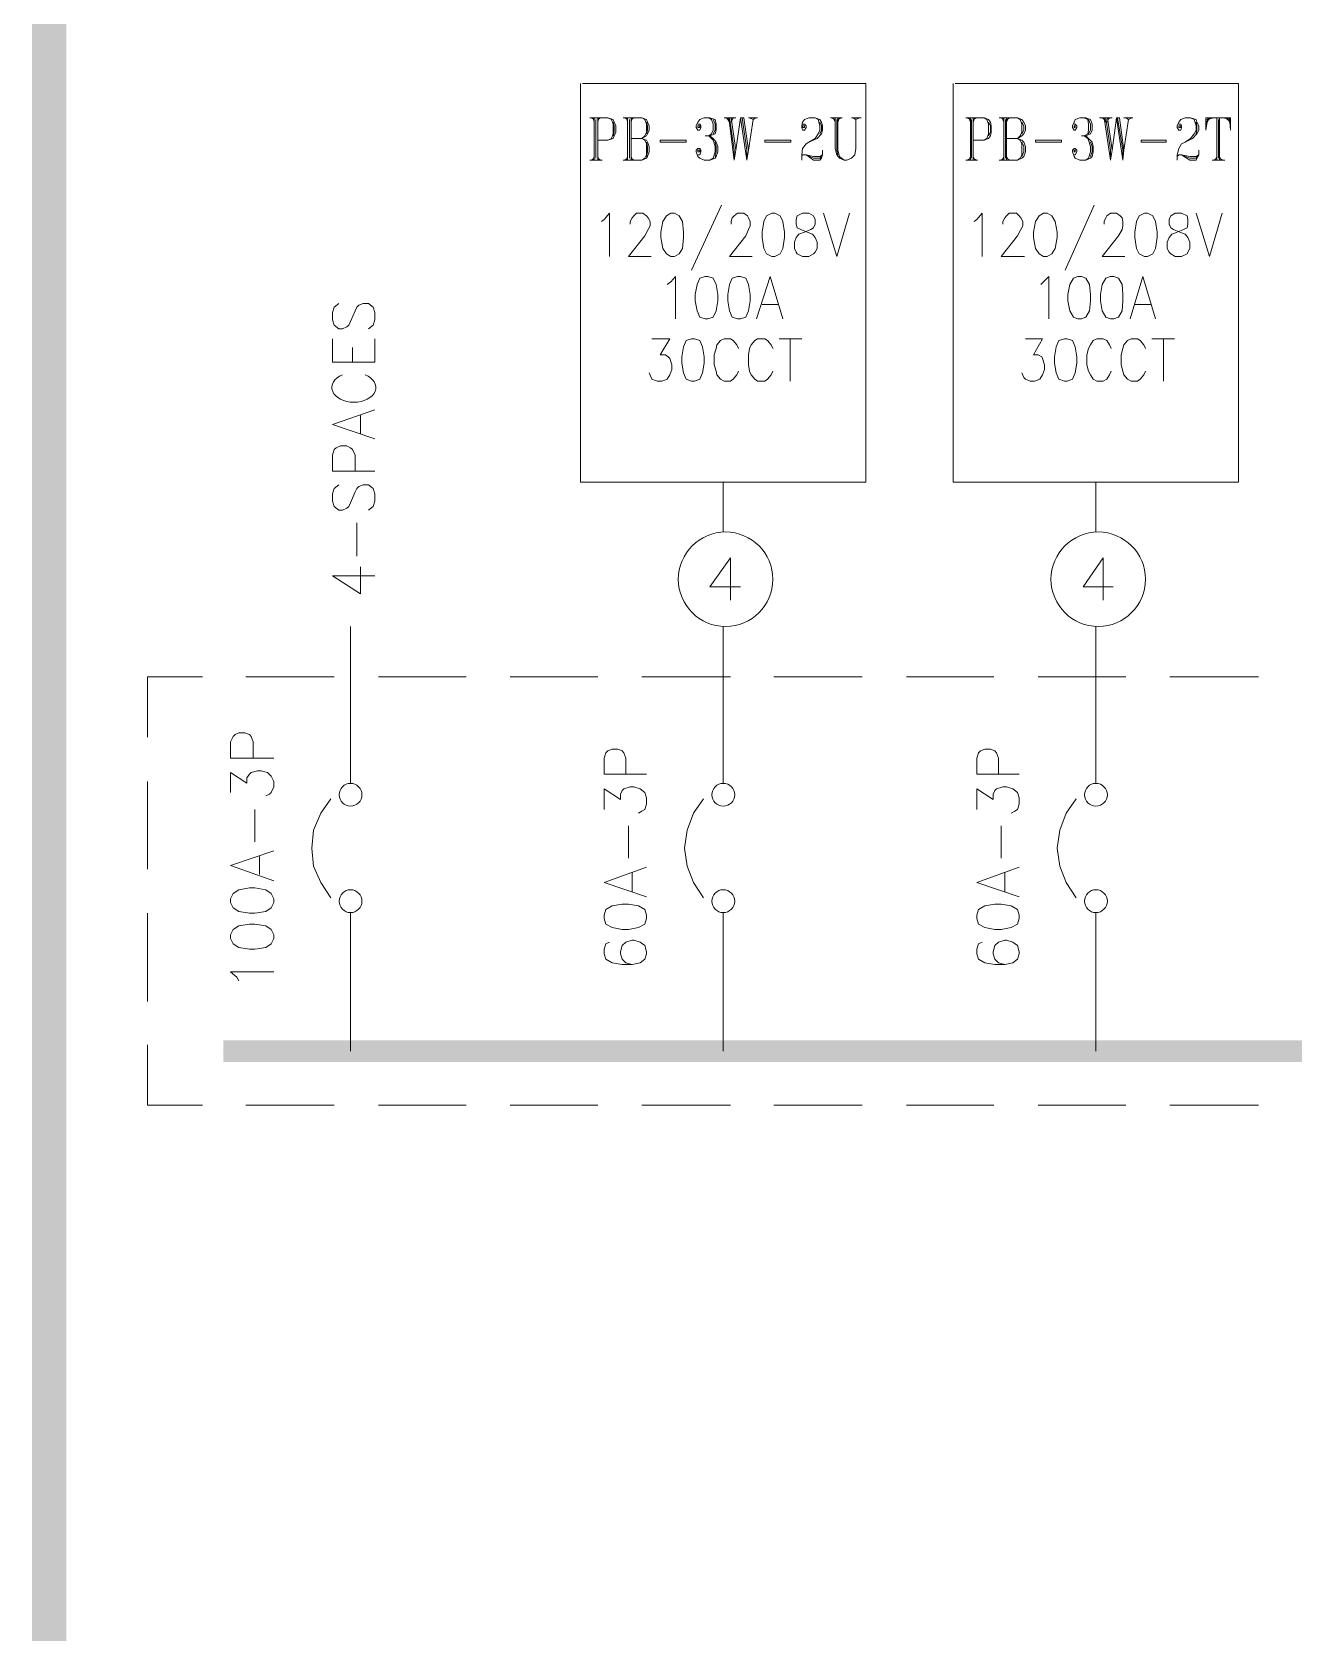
# Model space of a CAD drawing. Header units: inches. Extents: x 0.9 to 46, y 0.8 to 32.4.
# Drawn here: x 1.538 to 3.869, y 17.005 to 19.963 of the extents above; entities that cross this region are included whole.
import ezdxf

# ---------------------------------------------------------------- set-up
doc = ezdxf.new("R2010")
doc.units = ezdxf.units.IN
doc.header["$MEASUREMENT"] = 0
doc.layers.add('PDF_Geometry', color=7, linetype='Continuous')
doc.layers.add('PDF_Solid Fills', color=7, linetype='Continuous')

msp = doc.modelspace()

# ---------------------------------------------------------------- linework, layer by layer
at = {"layer": 'PDF_Geometry', "lineweight": 9}
for points in [[(2.5516, 19.868), (2.5516, 19.1313), (3.0783, 19.1313), (3.0783, 19.868), (2.555, 19.868)], [(3.2399, 19.868), (3.2399, 19.1313), (3.7666, 19.1313), (3.7666, 19.868), (3.2433, 19.868)], [(2.5683, 19.8046), (2.6016, 19.8046), (2.6116, 19.8013), (2.6133, 19.7963), (2.6166, 19.7896), (2.6166, 19.778), (2.6133, 19.7713), (2.6116, 19.7663), (2.6016, 19.763), (2.5833, 19.763)], [(2.5716, 19.8046), (2.5766, 19.8013)], [(2.575, 19.8046), (2.5766, 19.7963)], [(2.5766, 19.8046), (2.5766, 19.7263)], [(2.5799, 19.8013), (2.5799, 19.7296)], [(2.5833, 19.8046), (2.5833, 19.7263)], [(2.585, 19.8046), (2.5833, 19.7963)], [(2.5883, 19.8046), (2.5833, 19.8013)], [(2.6016, 19.8046), (2.6083, 19.8013), (2.6116, 19.793), (2.6116, 19.7746), (2.6083, 19.7663), (2.6016, 19.763)], [(2.6116, 19.7963), (2.6133, 19.7896), (2.6133, 19.778), (2.6116, 19.7713)], [(2.63, 19.8046), (2.6649, 19.8046), (2.6733, 19.8013), (2.675, 19.7963), (2.6783, 19.7896), (2.6783, 19.7813), (2.675, 19.7746), (2.6733, 19.7713), (2.6649, 19.7663), (2.6733, 19.763), (2.675, 19.7596), (2.6783, 19.7513), (2.6783, 19.7413), (2.675, 19.733), (2.6733, 19.7296), (2.6649, 19.7263), (2.63, 19.7263)], [(2.6333, 19.8046), (2.6383, 19.8013)], [(2.6366, 19.8046), (2.6383, 19.7963)], [(2.6383, 19.8046), (2.6383, 19.7263)], [(2.6416, 19.8013), (2.6416, 19.7296)], [(2.645, 19.8046), (2.645, 19.7263)], [(2.6649, 19.8046), (2.67, 19.8013), (2.6733, 19.793), (2.6733, 19.778), (2.67, 19.7713), (2.6649, 19.7663), (2.645, 19.7663)], [(2.6466, 19.8046), (2.645, 19.7963)], [(2.65, 19.8046), (2.645, 19.8013)], [(2.6733, 19.7963), (2.675, 19.7896), (2.675, 19.7813), (2.6733, 19.7746)], [(2.7683, 19.793), (2.7716, 19.793), (2.7733, 19.7896), (2.7733, 19.7863), (2.7716, 19.7813), (2.7683, 19.7813), (2.765, 19.7863), (2.765, 19.7896), (2.7683, 19.7963), (2.7716, 19.8013), (2.7799, 19.8046), (2.79, 19.8046), (2.7999, 19.8013), (2.8016, 19.793), (2.8016, 19.7813), (2.7999, 19.7746), (2.79, 19.7713)], [(2.7883, 19.8046), (2.7933, 19.8013), (2.7966, 19.793), (2.7966, 19.7813), (2.7933, 19.7746), (2.7883, 19.7713), (2.7933, 19.7663), (2.7966, 19.763), (2.7999, 19.7513), (2.7999, 19.7413), (2.7966, 19.7296), (2.79, 19.7263)], [(2.7966, 19.8013), (2.7999, 19.793), (2.7999, 19.7813), (2.7966, 19.7746)], [(2.8166, 19.8046), (2.8383, 19.8046)], [(2.8183, 19.8046), (2.8266, 19.8013)], [(2.8216, 19.8046), (2.8266, 19.7963)], [(2.825, 19.8046), (2.8349, 19.7263), (2.8349, 19.7446), (2.8266, 19.8046)], [(2.8299, 19.8046), (2.8383, 19.7446), (2.8466, 19.8046), (2.8583, 19.7263), (2.8583, 19.7446), (2.85, 19.8046)], [(2.8333, 19.8046), (2.8299, 19.7963)], [(2.8349, 19.8046), (2.8299, 19.8013)], [(2.8466, 19.8046), (2.8533, 19.8046), (2.8616, 19.7446), (2.87, 19.8013)], [(2.8616, 19.8046), (2.8783, 19.8046)], [(2.8633, 19.8046), (2.87, 19.8013), (2.875, 19.8046)], [(2.9616, 19.793), (2.9649, 19.793), (2.9683, 19.7896), (2.9683, 19.7863), (2.9649, 19.7813), (2.9616, 19.7813), (2.96, 19.7863), (2.96, 19.7896), (2.9616, 19.7963), (2.9649, 19.8013), (2.9733, 19.8046), (2.985, 19.8046), (2.9933, 19.8013), (2.9966, 19.7963), (2.9983, 19.7896), (2.9983, 19.7813), (2.9966, 19.7746), (2.9883, 19.7663), (2.9733, 19.7596), (2.9683, 19.7563), (2.9616, 19.748), (2.96, 19.7363), (2.96, 19.7263)], [(2.985, 19.8046), (2.99, 19.8013), (2.9933, 19.7896), (2.9933, 19.7813), (2.99, 19.7746), (2.985, 19.7663), (2.9733, 19.7596)], [(2.9933, 19.7963), (2.9966, 19.7896), (2.9966, 19.7813), (2.9933, 19.7746)], [(3.0133, 19.8046), (3.0349, 19.8046)], [(3.015, 19.8046), (3.0216, 19.8013)], [(3.0183, 19.8046), (3.0216, 19.7963)], [(3.0216, 19.8046), (3.0216, 19.748), (3.0249, 19.7363), (3.0299, 19.7296), (3.0383, 19.7263), (3.0433, 19.7263), (3.0516, 19.7296), (3.0583, 19.7363), (3.0599, 19.748), (3.0599, 19.8013)], [(3.0249, 19.8013), (3.0249, 19.7446), (3.0266, 19.7363)], [(3.0266, 19.8046), (3.0266, 19.7446), (3.0299, 19.733), (3.0333, 19.7296), (3.0383, 19.7263)], [(3.0299, 19.8046), (3.0266, 19.7963)], [(3.0333, 19.8046), (3.0266, 19.8013)], [(3.0516, 19.8046), (3.07, 19.8046)], [(3.0549, 19.8046), (3.0599, 19.8013), (3.0666, 19.8046)], [(3.2633, 19.8046), (3.2966, 19.8046), (3.305, 19.8013), (3.3083, 19.7963), (3.3099, 19.7896), (3.3099, 19.778), (3.3083, 19.7713), (3.305, 19.7663), (3.2966, 19.763), (3.2766, 19.763)], [(3.2649, 19.8046), (3.2716, 19.8013)], [(3.2683, 19.8046), (3.2716, 19.7963)], [(3.2716, 19.8046), (3.2716, 19.7263)], [(3.2733, 19.8013), (3.2733, 19.7296)], [(3.2766, 19.8046), (3.2766, 19.7263)], [(3.2799, 19.8046), (3.2766, 19.7963)], [(3.2833, 19.8046), (3.2766, 19.8013)], [(3.2966, 19.8046), (3.3016, 19.8013), (3.305, 19.793), (3.305, 19.7746), (3.3016, 19.7663), (3.2966, 19.763)], [(3.305, 19.7963), (3.3083, 19.7896), (3.3083, 19.778), (3.305, 19.7713)], [(3.3249, 19.8046), (3.3583, 19.8046), (3.3666, 19.8013), (3.3699, 19.7963), (3.3733, 19.7896), (3.3733, 19.7813), (3.3699, 19.7746), (3.3666, 19.7713), (3.3583, 19.7663), (3.3666, 19.763), (3.3699, 19.7596), (3.3733, 19.7513), (3.3733, 19.7413), (3.3699, 19.733), (3.3666, 19.7296), (3.3583, 19.7263), (3.3249, 19.7263)], [(3.3283, 19.8046), (3.3333, 19.8013)], [(3.3299, 19.8046), (3.3333, 19.7963)], [(3.3333, 19.8046), (3.3333, 19.7263)], [(3.3366, 19.8013), (3.3366, 19.7296)], [(3.3383, 19.8046), (3.3383, 19.7263)], [(3.3583, 19.8046), (3.3633, 19.8013), (3.3666, 19.793), (3.3666, 19.778), (3.3633, 19.7713), (3.3583, 19.7663), (3.3383, 19.7663)], [(3.3416, 19.8046), (3.3383, 19.7963)], [(3.3449, 19.8046), (3.3383, 19.8013)], [(3.3666, 19.7963), (3.3699, 19.7896), (3.3699, 19.7813), (3.3666, 19.7746)], [(3.4633, 19.793), (3.4649, 19.793), (3.4683, 19.7896), (3.4683, 19.7863), (3.4649, 19.7813), (3.4633, 19.7813), (3.46, 19.7863), (3.46, 19.7896), (3.4633, 19.7963), (3.4649, 19.8013), (3.4733, 19.8046), (3.4849, 19.8046), (3.4933, 19.8013), (3.4966, 19.793), (3.4966, 19.7813), (3.4933, 19.7746), (3.4849, 19.7713)], [(3.4816, 19.8046), (3.4883, 19.8013), (3.4899, 19.793), (3.4899, 19.7813), (3.4883, 19.7746), (3.4816, 19.7713), (3.4883, 19.7663), (3.4899, 19.763), (3.4933, 19.7513), (3.4933, 19.7413), (3.4899, 19.7296), (3.4849, 19.7263)], [(3.4899, 19.8013), (3.4933, 19.793), (3.4933, 19.7813), (3.4899, 19.7746)], [(3.5099, 19.8046), (3.5333, 19.8046)], [(3.5133, 19.8046), (3.5216, 19.8013)], [(3.5166, 19.8046), (3.5216, 19.7963)], [(3.5183, 19.8046), (3.53, 19.7263), (3.53, 19.7446), (3.5216, 19.8046)], [(3.5249, 19.8046), (3.5333, 19.7446), (3.5416, 19.8046), (3.5533, 19.7263), (3.5533, 19.7446), (3.5433, 19.8046)], [(3.5266, 19.8046), (3.5249, 19.7963)], [(3.53, 19.8046), (3.5249, 19.8013)], [(3.5416, 19.8046), (3.5466, 19.8046), (3.5549, 19.7446), (3.5633, 19.8013)], [(3.5549, 19.8046), (3.5716, 19.8046)], [(3.5583, 19.8046), (3.5633, 19.8013), (3.5699, 19.8046)], [(3.6566, 19.793), (3.6599, 19.793), (3.6616, 19.7896), (3.6616, 19.7863), (3.6599, 19.7813), (3.6566, 19.7813), (3.6533, 19.7863), (3.6533, 19.7896), (3.6566, 19.7963), (3.6599, 19.8013), (3.6683, 19.8046), (3.6783, 19.8046), (3.6883, 19.8013), (3.6899, 19.7963), (3.6933, 19.7896), (3.6933, 19.7813), (3.6899, 19.7746), (3.6816, 19.7663), (3.6683, 19.7596), (3.6616, 19.7563), (3.6566, 19.748), (3.6533, 19.7363), (3.6533, 19.7263)], [(3.6783, 19.8046), (3.6849, 19.8013), (3.6883, 19.7896), (3.6883, 19.7813), (3.6849, 19.7746), (3.6783, 19.7663), (3.6683, 19.7596)], [(3.6883, 19.7963), (3.6899, 19.7896), (3.6899, 19.7813), (3.6883, 19.7746)], [(3.7499, 19.8046), (3.7516, 19.7813), (3.7516, 19.8046), (3.7066, 19.8046), (3.7066, 19.7813), (3.7099, 19.8046)], [(3.7132, 19.8046), (3.7066, 19.793)], [(3.7149, 19.8046), (3.7066, 19.7963)], [(3.7216, 19.8046), (3.7066, 19.8013)], [(3.7266, 19.8046), (3.7266, 19.7263)], [(3.7299, 19.8013), (3.7299, 19.7296)], [(3.7316, 19.8046), (3.7316, 19.7263)], [(3.7383, 19.8046), (3.7516, 19.8013)], [(3.7433, 19.8046), (3.7516, 19.7963)], [(3.7466, 19.8046), (3.7516, 19.793)], [(2.6649, 19.7663), (2.67, 19.763), (2.6733, 19.7563), (2.6733, 19.7363), (2.67, 19.7296), (2.6649, 19.7263)], [(2.7816, 19.7713), (2.79, 19.7713), (2.7966, 19.7663), (2.8016, 19.7596), (2.8049, 19.7513), (2.8049, 19.7413), (2.8016, 19.733), (2.7999, 19.7296), (2.79, 19.7263), (2.7799, 19.7263), (2.7716, 19.7296), (2.7683, 19.733), (2.765, 19.7413), (2.765, 19.7446), (2.7683, 19.748), (2.7716, 19.748), (2.7733, 19.7446), (2.7733, 19.7413), (2.7716, 19.7363), (2.7683, 19.7363)], [(3.3583, 19.7663), (3.3633, 19.763), (3.3666, 19.7563), (3.3666, 19.7363), (3.3633, 19.7296), (3.3583, 19.7263)], [(3.4766, 19.7713), (3.4849, 19.7713), (3.4899, 19.7663), (3.4966, 19.7596), (3.4983, 19.7513), (3.4983, 19.7413), (3.4966, 19.733), (3.4933, 19.7296), (3.4849, 19.7263), (3.4733, 19.7263), (3.4649, 19.7296), (3.4633, 19.733), (3.46, 19.7413), (3.46, 19.7446), (3.4633, 19.748), (3.4649, 19.748), (3.4683, 19.7446), (3.4683, 19.7413), (3.4649, 19.7363), (3.4633, 19.7363)], [(2.5766, 19.733), (2.575, 19.7263)], [(2.5833, 19.733), (2.585, 19.7263)], [(2.6383, 19.733), (2.6366, 19.7263)], [(2.645, 19.733), (2.6466, 19.7263)], [(2.6733, 19.7596), (2.675, 19.7513), (2.675, 19.7413), (2.6733, 19.733)], [(2.7999, 19.7596), (2.8016, 19.7513), (2.8016, 19.7413), (2.7999, 19.733)], [(2.8383, 19.7446), (2.8349, 19.7263)], [(2.8616, 19.7446), (2.8583, 19.7263)], [(2.96, 19.733), (2.9616, 19.7363), (2.9683, 19.7363), (2.9816, 19.733), (2.9933, 19.733), (2.9983, 19.7363)], [(2.9983, 19.7446), (2.9983, 19.7363), (2.9966, 19.7296), (2.9933, 19.7263), (2.9816, 19.7263), (2.9683, 19.7363), (2.9816, 19.7296), (2.9933, 19.7296), (2.9966, 19.733)], [(3.2716, 19.733), (3.2683, 19.7263)], [(3.2766, 19.733), (3.2799, 19.7263)], [(3.3333, 19.733), (3.3299, 19.7263)], [(3.3383, 19.733), (3.3416, 19.7263)], [(3.3666, 19.7596), (3.3699, 19.7513), (3.3699, 19.7413), (3.3666, 19.733)], [(3.4933, 19.7596), (3.4966, 19.7513), (3.4966, 19.7413), (3.4933, 19.733)], [(3.5333, 19.7446), (3.53, 19.7263)], [(3.5549, 19.7446), (3.5533, 19.7263)], [(3.6533, 19.733), (3.6566, 19.7363), (3.6616, 19.7363), (3.6766, 19.733), (3.6883, 19.733), (3.6933, 19.7363)], [(3.6933, 19.7446), (3.6933, 19.7363), (3.6899, 19.7296), (3.6883, 19.7263), (3.6766, 19.7263), (3.6616, 19.7363), (3.6766, 19.7296), (3.6883, 19.7296), (3.6899, 19.733)], [(3.7266, 19.733), (3.7233, 19.7263)], [(3.7316, 19.733), (3.7349, 19.7263)], [(2.5683, 19.7263), (2.5916, 19.7263)], [(2.5766, 19.7296), (2.5716, 19.7263)], [(2.5833, 19.7296), (2.5883, 19.7263)], [(2.6383, 19.7296), (2.6333, 19.7263)], [(2.645, 19.7296), (2.65, 19.7263)], [(3.2633, 19.7263), (3.2849, 19.7263)], [(3.2716, 19.7296), (3.2649, 19.7263)], [(3.2766, 19.7296), (3.2833, 19.7263)], [(3.3333, 19.7296), (3.3283, 19.7263)], [(3.3383, 19.7296), (3.3449, 19.7263)], [(3.7183, 19.7263), (3.7416, 19.7263)], [(3.7266, 19.7296), (3.7216, 19.7263)], [(3.7316, 19.7296), (3.7383, 19.7263)], [(2.59, 19.613), (2.595, 19.6163), (2.605, 19.628), (2.605, 19.548)], [(2.6433, 19.608), (2.6433, 19.613), (2.6466, 19.6196), (2.65, 19.623), (2.655, 19.628), (2.6666, 19.628), (2.6733, 19.623), (2.6766, 19.6196), (2.68, 19.613), (2.68, 19.6047), (2.6766, 19.598), (2.67, 19.5863), (2.6399, 19.548), (2.6816, 19.548)], [(2.8116, 19.643), (2.7566, 19.523)], [(2.8299, 19.608), (2.8299, 19.613), (2.8316, 19.6196), (2.8349, 19.623), (2.8416, 19.628), (2.8533, 19.628), (2.8599, 19.623), (2.8616, 19.6196), (2.8649, 19.613), (2.8649, 19.6047), (2.8616, 19.598), (2.8566, 19.5863), (2.8266, 19.548), (2.8683, 19.548)], [(2.9999, 19.628), (3.0249, 19.548), (3.0483, 19.628)], [(3.2783, 19.613), (3.2833, 19.6163), (3.2933, 19.628), (3.2933, 19.548)], [(3.3316, 19.608), (3.3316, 19.613), (3.3349, 19.6196), (3.3383, 19.623), (3.3433, 19.628), (3.3566, 19.628), (3.3616, 19.623), (3.3649, 19.6196), (3.3683, 19.613), (3.3683, 19.6047), (3.3649, 19.598), (3.3583, 19.5863), (3.3283, 19.548), (3.3716, 19.548)], [(3.4999, 19.643), (3.4466, 19.523)], [(3.5183, 19.608), (3.5183, 19.613), (3.5216, 19.6196), (3.5233, 19.623), (3.53, 19.628), (3.5416, 19.628), (3.5483, 19.623), (3.5516, 19.6196), (3.5533, 19.613), (3.5533, 19.6047), (3.5516, 19.598), (3.5449, 19.5863), (3.5149, 19.548), (3.5566, 19.548)], [(3.6883, 19.628), (3.7132, 19.548), (3.7366, 19.628)], [(2.7116, 19.4963), (2.7183, 19.5013), (2.7266, 19.5113), (2.7266, 19.433)], [(2.8766, 19.433), (2.9016, 19.5113), (2.9249, 19.433)], [(3.4016, 19.4963), (3.4066, 19.5013), (3.4166, 19.5113), (3.4166, 19.433)], [(3.5666, 19.433), (3.5899, 19.5113), (3.6133, 19.433)], [(2.105, 19.4613), (2.0966, 19.4546), (2.0933, 19.4446), (2.0933, 19.4313), (2.0966, 19.4213), (2.105, 19.4147), (2.1116, 19.4147), (2.12, 19.418), (2.1233, 19.4213), (2.1266, 19.428), (2.135, 19.448), (2.1383, 19.4546), (2.1416, 19.458), (2.15, 19.4613), (2.16, 19.4613), (2.1683, 19.4546), (2.1716, 19.4446), (2.1716, 19.4313), (2.1683, 19.4213), (2.16, 19.4147)], [(2.8866, 19.4596), (2.9166, 19.4596)], [(3.5749, 19.4596), (3.6049, 19.4596)], [(2.1716, 19.3963), (2.1716, 19.353), (2.0933, 19.353), (2.0933, 19.3963)], [(2.13, 19.353), (2.13, 19.3797)], [(2.6833, 19.3963), (2.7166, 19.3963), (2.6983, 19.3663), (2.7083, 19.3663), (2.7133, 19.363), (2.7166, 19.3596), (2.7199, 19.348), (2.7199, 19.3396), (2.7166, 19.3297), (2.7116, 19.3213), (2.7016, 19.318), (2.6933, 19.318), (2.6833, 19.3213), (2.6816, 19.3246), (2.6783, 19.333)], [(2.8433, 19.378), (2.8399, 19.3847), (2.8333, 19.393), (2.8283, 19.3963), (2.8166, 19.3963), (2.8099, 19.393), (2.8033, 19.3847), (2.8016, 19.378), (2.7983, 19.3663), (2.7983, 19.348), (2.8016, 19.3363), (2.8033, 19.3297), (2.8099, 19.3213), (2.8166, 19.318), (2.8283, 19.318), (2.8333, 19.3213), (2.8399, 19.3297), (2.8433, 19.3363)], [(2.9066, 19.378), (2.9033, 19.3847), (2.8966, 19.393), (2.8916, 19.3963), (2.8783, 19.3963), (2.8733, 19.393), (2.8666, 19.3847), (2.8633, 19.378), (2.8616, 19.3663), (2.8616, 19.348), (2.8633, 19.3363), (2.8666, 19.3297), (2.8733, 19.3213), (2.8783, 19.318), (2.8916, 19.318), (2.8966, 19.3213), (2.9033, 19.3297), (2.9066, 19.3363)], [(2.9183, 19.3963), (2.96, 19.3963)], [(2.9383, 19.3963), (2.9383, 19.318)], [(3.3733, 19.3963), (3.4049, 19.3963), (3.3883, 19.3663), (3.3966, 19.3663), (3.4033, 19.363), (3.4049, 19.3596), (3.4083, 19.348), (3.4083, 19.3396), (3.4049, 19.3297), (3.3999, 19.3213), (3.3899, 19.318), (3.3816, 19.318), (3.3733, 19.3213), (3.3699, 19.3246), (3.3666, 19.333)], [(3.5316, 19.378), (3.5283, 19.3847), (3.5233, 19.393), (3.5166, 19.3963), (3.5049, 19.3963), (3.4983, 19.393), (3.4933, 19.3847), (3.4899, 19.378), (3.4866, 19.3663), (3.4866, 19.348), (3.4899, 19.3363), (3.4933, 19.3297), (3.4983, 19.3213), (3.5049, 19.318), (3.5166, 19.318), (3.5233, 19.3213), (3.5283, 19.3297), (3.5316, 19.3363)], [(3.5949, 19.378), (3.5916, 19.3847), (3.585, 19.393), (3.5799, 19.3963), (3.5683, 19.3963), (3.5616, 19.393), (3.5549, 19.3847), (3.5533, 19.378), (3.5499, 19.3663), (3.5499, 19.348), (3.5533, 19.3363), (3.5549, 19.3297), (3.5616, 19.3213), (3.5683, 19.318), (3.5799, 19.318), (3.585, 19.3213), (3.5916, 19.3297), (3.5949, 19.3363)], [(3.6066, 19.3963), (3.6483, 19.3963)], [(3.6283, 19.3963), (3.6283, 19.318)], [(2.1716, 19.2113), (2.0933, 19.238), (2.1716, 19.2647)], [(2.145, 19.2213), (2.145, 19.2546)], [(2.1716, 19.1513), (2.0933, 19.1513), (2.0933, 19.1813), (2.0966, 19.1913), (2.1, 19.1946), (2.1083, 19.198), (2.12, 19.198), (2.1266, 19.1946), (2.13, 19.1913), (2.135, 19.1813), (2.135, 19.1513)], [(2.105, 19.1263), (2.0966, 19.1197), (2.0933, 19.1096), (2.0933, 19.0963), (2.0966, 19.0863), (2.105, 19.0796), (2.1116, 19.0796), (2.12, 19.083), (2.1233, 19.0863), (2.1266, 19.093), (2.135, 19.113), (2.1383, 19.1197), (2.1416, 19.123), (2.15, 19.1263), (2.16, 19.1263), (2.1683, 19.1197), (2.1716, 19.1096), (2.1716, 19.0963), (2.1683, 19.0863), (2.16, 19.0796)], [(2.815, 19.0397), (2.815, 19.1313)], [(3.5033, 19.0397), (3.5033, 19.1313)], [(2.1383, 18.9946), (2.1383, 19.0563)], [(2.1716, 18.958), (2.0933, 18.958), (2.145, 18.9246), (2.145, 18.9747)], [(2.8283, 18.913), (2.8283, 18.9913), (2.79, 18.938), (2.8466, 18.938)], [(3.5166, 18.913), (3.5166, 18.9913), (3.48, 18.938), (3.5349, 18.938)], [(2.1266, 18.5747), (2.1266, 18.8647)], [(2.815, 18.5747), (2.815, 18.8647)], [(3.5033, 18.5747), (3.5033, 18.8647)], [(1.7516, 18.6597), (1.7516, 18.7713), (1.8533, 18.7713)], [(1.9333, 18.7713), (2.0966, 18.7713)], [(2.1783, 18.7713), (2.34, 18.7713)], [(2.4216, 18.7713), (2.5833, 18.7713)], [(2.6649, 18.7713), (2.8283, 18.7713)], [(2.9083, 18.7713), (3.0716, 18.7713)], [(3.1533, 18.7713), (3.3149, 18.7713)], [(3.3966, 18.7713), (3.5583, 18.7713)], [(3.6399, 18.7713), (3.8033, 18.7713)], [(1.985, 18.6213), (1.905, 18.6213), (1.905, 18.6513), (1.91, 18.6613), (1.9133, 18.6647), (1.92, 18.668), (1.9316, 18.668), (1.94, 18.6647), (1.9433, 18.6613), (1.9466, 18.6513), (1.9466, 18.6213)], [(2.6733, 18.5913), (2.595, 18.5913), (2.595, 18.6213), (2.5983, 18.6313), (2.6016, 18.6347), (2.61, 18.638), (2.62, 18.638), (2.6283, 18.6347), (2.6316, 18.6313), (2.6349, 18.6213), (2.6349, 18.5913)], [(3.3616, 18.5913), (3.2833, 18.5913), (3.2833, 18.6213), (3.2866, 18.6313), (3.2899, 18.6347), (3.2983, 18.638), (3.3083, 18.638), (3.3166, 18.6347), (3.3199, 18.6313), (3.3233, 18.6213), (3.3233, 18.5913)], [(1.905, 18.558), (1.905, 18.5946), (1.935, 18.5747), (1.935, 18.5847), (1.94, 18.5913), (1.9433, 18.5946), (1.955, 18.598), (1.9616, 18.598), (1.9733, 18.5946), (1.98, 18.588), (1.985, 18.578), (1.985, 18.568), (1.98, 18.558), (1.9766, 18.5547), (1.97, 18.5513)], [(1.7516, 18.4163), (1.7516, 18.578)], [(2.595, 18.5263), (2.595, 18.5647), (2.625, 18.5447), (2.625, 18.5547), (2.6283, 18.5613), (2.6316, 18.5647), (2.6433, 18.568), (2.65, 18.568), (2.6616, 18.5647), (2.67, 18.558), (2.6733, 18.548), (2.6733, 18.5363), (2.67, 18.5263), (2.6649, 18.523), (2.6583, 18.5197)], [(3.2833, 18.5263), (3.2833, 18.5647), (3.3133, 18.5447), (3.3133, 18.5547), (3.3166, 18.5613), (3.3199, 18.5647), (3.3316, 18.568), (3.3383, 18.568), (3.3499, 18.5647), (3.3583, 18.558), (3.3616, 18.548), (3.3616, 18.5363), (3.3583, 18.5263), (3.3533, 18.523), (3.3466, 18.5197)], [(1.95, 18.4663), (1.95, 18.5263)], [(2.09, 18.5463), (2.0716, 18.5197), (2.0583, 18.488), (2.055, 18.4547), (2.0583, 18.4213), (2.0716, 18.3913), (2.09, 18.363)], [(2.7783, 18.5463), (2.76, 18.5197), (2.7483, 18.488), (2.7433, 18.4547), (2.7483, 18.4213), (2.76, 18.3913), (2.7783, 18.363)], [(3.4666, 18.5463), (3.4483, 18.5197), (3.4366, 18.488), (3.4316, 18.4547), (3.4366, 18.4213), (3.4483, 18.3913), (3.4666, 18.363)], [(2.6399, 18.4363), (2.6399, 18.4963)], [(3.3283, 18.4363), (3.3283, 18.4963)], [(1.985, 18.3947), (1.905, 18.423), (1.985, 18.4497)], [(1.9583, 18.4063), (1.9583, 18.4397)], [(2.6733, 18.3647), (2.595, 18.3913), (2.6733, 18.4197)], [(2.6466, 18.3747), (2.6466, 18.4097)], [(3.3616, 18.3647), (3.2833, 18.3913), (3.3616, 18.4197)], [(3.3349, 18.3747), (3.3349, 18.4097)], [(1.7516, 18.1713), (1.7516, 18.3347)], [(2.1266, 18.3347), (2.1266, 18.0797)], [(2.815, 18.3347), (2.815, 18.0797)], [(3.5033, 18.3347), (3.5033, 18.0797)], [(2.605, 18.2813), (2.5983, 18.278), (2.595, 18.268), (2.595, 18.2597), (2.5983, 18.2497), (2.61, 18.243), (2.6283, 18.2397), (2.6466, 18.2397), (2.6616, 18.243), (2.67, 18.2497), (2.6733, 18.2597), (2.6733, 18.263), (2.67, 18.2747), (2.6616, 18.2813), (2.65, 18.2846), (2.6466, 18.2846), (2.6349, 18.2813), (2.6283, 18.2747), (2.625, 18.263), (2.625, 18.2597), (2.6283, 18.2497), (2.6349, 18.243), (2.6466, 18.2397)], [(3.2933, 18.2813), (3.2866, 18.278), (3.2833, 18.268), (3.2833, 18.2597), (3.2866, 18.2497), (3.2983, 18.243), (3.3166, 18.2397), (3.3349, 18.2397), (3.3499, 18.243), (3.3583, 18.2497), (3.3616, 18.2597), (3.3616, 18.263), (3.3583, 18.2747), (3.3499, 18.2813), (3.3383, 18.2846), (3.3349, 18.2846), (3.3233, 18.2813), (3.3166, 18.2747), (3.3133, 18.263), (3.3133, 18.2597), (3.3166, 18.2497), (3.3233, 18.243), (3.3349, 18.2397)], [(1.92, 18.2097), (1.9166, 18.2163), (1.905, 18.2263), (1.985, 18.2263)], [(1.8533, 17.9797), (1.7516, 17.9797), (1.7516, 18.0913)], [(2.0966, 17.9797), (1.9333, 17.9797)], [(2.34, 17.9797), (2.1783, 17.9797)], [(2.5833, 17.9797), (2.4216, 17.9797)], [(2.8283, 17.9797), (2.6649, 17.9797)], [(3.0716, 17.9797), (2.9083, 17.9797)], [(3.3149, 17.9797), (3.1533, 17.9797)], [(3.5583, 17.9797), (3.3966, 17.9797)], [(3.8033, 17.9797), (3.6399, 17.9797)]]:
    msp.add_lwpolyline(points, dxfattribs=at)
for points in [[(2.7466, 19.7596), (2.6983, 19.7596), (2.6983, 19.763), (2.7466, 19.763)], [(2.7683, 19.7863), (2.7716, 19.7863), (2.7716, 19.7897), (2.7683, 19.7897)], [(2.9399, 19.7596), (2.8916, 19.7596), (2.8916, 19.763), (2.9399, 19.763)], [(2.9616, 19.7863), (2.9649, 19.7863), (2.9649, 19.7897), (2.9616, 19.7897)], [(3.4399, 19.7596), (3.3916, 19.7596), (3.3916, 19.763), (3.4399, 19.763)], [(3.4633, 19.7863), (3.4649, 19.7863), (3.4649, 19.7897), (3.4633, 19.7897)], [(3.6333, 19.7596), (3.5866, 19.7596), (3.5866, 19.763), (3.6333, 19.763)], [(3.6566, 19.7863), (3.6599, 19.7863), (3.6599, 19.7897), (3.6566, 19.7897)], [(2.7683, 19.7413), (2.7716, 19.7413), (2.7716, 19.7446), (2.7683, 19.7446)], [(3.4633, 19.7413), (3.4649, 19.7413), (3.4649, 19.7446), (3.4633, 19.7446)], [(2.7183, 19.628), (2.71, 19.623), (2.7033, 19.613), (2.7, 19.593), (2.7, 19.583), (2.7033, 19.563), (2.71, 19.553), (2.7183, 19.548), (2.7249, 19.548), (2.7333, 19.553), (2.74, 19.563), (2.7416, 19.583), (2.7416, 19.593), (2.74, 19.613), (2.7333, 19.623), (2.7249, 19.628)], [(2.905, 19.628), (2.8949, 19.623), (2.8899, 19.613), (2.8866, 19.593), (2.8866, 19.583), (2.8899, 19.563), (2.8949, 19.553), (2.905, 19.548), (2.91, 19.548), (2.9199, 19.553), (2.9249, 19.563), (2.9283, 19.583), (2.9283, 19.593), (2.9249, 19.613), (2.9199, 19.623), (2.91, 19.628)], [(2.9616, 19.628), (2.9516, 19.623), (2.9499, 19.6163), (2.9499, 19.608), (2.9516, 19.6013), (2.9583, 19.598), (2.9699, 19.593), (2.9799, 19.5897), (2.985, 19.583), (2.9883, 19.5747), (2.9883, 19.563), (2.985, 19.5563), (2.9816, 19.553), (2.9733, 19.548), (2.9616, 19.548), (2.9516, 19.553), (2.9499, 19.5563), (2.9466, 19.563), (2.9466, 19.5747), (2.9499, 19.583), (2.9549, 19.5897), (2.9649, 19.593), (2.9766, 19.598), (2.9816, 19.6013), (2.985, 19.608), (2.985, 19.6163), (2.9816, 19.623), (2.9733, 19.628)], [(3.4066, 19.628), (3.3983, 19.623), (3.3916, 19.613), (3.3883, 19.593), (3.3883, 19.583), (3.3916, 19.563), (3.3983, 19.553), (3.4066, 19.548), (3.4133, 19.548), (3.4216, 19.553), (3.4283, 19.563), (3.4316, 19.583), (3.4316, 19.593), (3.4283, 19.613), (3.4216, 19.623), (3.4133, 19.628)], [(3.5933, 19.628), (3.5833, 19.623), (3.5783, 19.613), (3.5749, 19.593), (3.5749, 19.583), (3.5783, 19.563), (3.5833, 19.553), (3.5933, 19.548), (3.5983, 19.548), (3.6083, 19.553), (3.6133, 19.563), (3.6166, 19.583), (3.6166, 19.593), (3.6133, 19.613), (3.6083, 19.623), (3.5983, 19.628)], [(3.6499, 19.628), (3.6416, 19.623), (3.6383, 19.6163), (3.6383, 19.608), (3.6416, 19.6013), (3.6466, 19.598), (3.6583, 19.593), (3.6683, 19.5897), (3.6733, 19.583), (3.6766, 19.5747), (3.6766, 19.563), (3.6733, 19.5563), (3.6716, 19.553), (3.6616, 19.548), (3.6499, 19.548), (3.6416, 19.553), (3.6383, 19.5563), (3.6349, 19.563), (3.6349, 19.5747), (3.6383, 19.583), (3.6433, 19.5897), (3.6533, 19.593), (3.6649, 19.598), (3.6716, 19.6013), (3.6733, 19.608), (3.6733, 19.6163), (3.6716, 19.623), (3.6616, 19.628)], [(2.7816, 19.5113), (2.7716, 19.508), (2.7666, 19.4963), (2.7633, 19.478), (2.7633, 19.4663), (2.7666, 19.448), (2.7716, 19.4363), (2.7816, 19.433), (2.7866, 19.433), (2.7966, 19.4363), (2.8016, 19.448), (2.8049, 19.4663), (2.8049, 19.478), (2.8016, 19.4963), (2.7966, 19.508), (2.7866, 19.5113)], [(2.8416, 19.5113), (2.8316, 19.508), (2.8266, 19.4963), (2.8233, 19.478), (2.8233, 19.4663), (2.8266, 19.448), (2.8316, 19.4363), (2.8416, 19.433), (2.8466, 19.433), (2.8566, 19.4363), (2.8616, 19.448), (2.8649, 19.4663), (2.8649, 19.478), (2.8616, 19.4963), (2.8566, 19.508), (2.8466, 19.5113)], [(3.4699, 19.5113), (3.4616, 19.508), (3.4549, 19.4963), (3.4516, 19.478), (3.4516, 19.4663), (3.4549, 19.448), (3.4616, 19.4363), (3.4699, 19.433), (3.4766, 19.433), (3.4849, 19.4363), (3.4916, 19.448), (3.4933, 19.4663), (3.4933, 19.478), (3.4916, 19.4963), (3.4849, 19.508), (3.4766, 19.5113)], [(3.53, 19.5113), (3.5216, 19.508), (3.5149, 19.4963), (3.5116, 19.478), (3.5116, 19.4663), (3.5149, 19.448), (3.5216, 19.4363), (3.53, 19.433), (3.5366, 19.433), (3.5449, 19.4363), (3.5516, 19.448), (3.5533, 19.4663), (3.5533, 19.478), (3.5516, 19.4963), (3.5449, 19.508), (3.5366, 19.5113)], [(2.7566, 19.3963), (2.7466, 19.393), (2.7416, 19.3813), (2.7383, 19.363), (2.7383, 19.3513), (2.7416, 19.333), (2.7466, 19.3213), (2.7566, 19.318), (2.7616, 19.318), (2.7716, 19.3213), (2.7766, 19.333), (2.7799, 19.3513), (2.7799, 19.363), (2.7766, 19.3813), (2.7716, 19.393), (2.7616, 19.3963)], [(3.445, 19.3963), (3.4349, 19.393), (3.4299, 19.3813), (3.4266, 19.363), (3.4266, 19.3513), (3.4299, 19.333), (3.4349, 19.3213), (3.445, 19.318), (3.4499, 19.318), (3.46, 19.3213), (3.4649, 19.333), (3.4683, 19.3513), (3.4683, 19.363), (3.4649, 19.3813), (3.46, 19.393), (3.4499, 19.3963)], [(1.905, 18.3547), (1.91, 18.3447), (1.92, 18.338), (1.94, 18.3347), (1.95, 18.3347), (1.97, 18.338), (1.98, 18.3447), (1.985, 18.3547), (1.985, 18.3613), (1.98, 18.3713), (1.97, 18.378), (1.95, 18.3813), (1.94, 18.3813), (1.92, 18.378), (1.91, 18.3713), (1.905, 18.3613)], [(2.595, 18.3247), (2.5983, 18.3147), (2.61, 18.308), (2.6283, 18.3047), (2.6399, 18.3047), (2.6583, 18.308), (2.67, 18.3147), (2.6733, 18.3247), (2.6733, 18.3313), (2.67, 18.3413), (2.6583, 18.348), (2.6399, 18.3513), (2.6283, 18.3513), (2.61, 18.348), (2.5983, 18.3413), (2.595, 18.3313)], [(3.2833, 18.3247), (3.2866, 18.3147), (3.2983, 18.308), (3.3166, 18.3047), (3.3283, 18.3047), (3.3466, 18.308), (3.3583, 18.3147), (3.3616, 18.3247), (3.3616, 18.3313), (3.3583, 18.3413), (3.3466, 18.348), (3.3283, 18.3513), (3.3166, 18.3513), (3.2983, 18.348), (3.2866, 18.3413), (3.2833, 18.3313)], [(1.905, 18.288), (1.91, 18.278), (1.92, 18.2713), (1.94, 18.268), (1.95, 18.268), (1.97, 18.2713), (1.98, 18.278), (1.985, 18.288), (1.985, 18.2947), (1.98, 18.3047), (1.97, 18.3113), (1.95, 18.3147), (1.94, 18.3147), (1.92, 18.3113), (1.91, 18.3047), (1.905, 18.2947)]]:
    msp.add_lwpolyline(points, close=True, dxfattribs=at)
for centre, radius in [((2.8193, 18.9518), 0.0873), ((3.5076, 18.9518), 0.0873), ((2.1266, 18.5535), 0.0211), ((2.815, 18.5535), 0.0211), ((3.5033, 18.5535), 0.0211), ((2.1266, 18.3569), 0.0211), ((2.815, 18.3569), 0.0211), ((3.5033, 18.3569), 0.0211)]:
    msp.add_circle(centre, radius, dxfattribs=at)
msp.add_ellipse((2.1327, 19.3062), major_axis=(-0.0406, 0.0003), ratio=0.672844, start_param=5.261009, end_param=10.466512, dxfattribs=at)
at = {"layer": 'PDF_Solid Fills', "lineweight": 9, "transparency": 33554559}
for points in [[(1.5383, 0.755), (1.6016, 0.8183), (1.5383, 32.3527)], [(1.6016, 0.8183), (1.5383, 32.3527), (1.6016, 32.2895)]]:
    msp.add_solid(points, dxfattribs=at)
at = {"layer": 'PDF_Solid Fills', "color": 8, "lineweight": 9, "true_color": 0x808080, "transparency": 33554559}
for points in [[(16.2764, 18.0597), (16.2764, 18.0997), (1.8916, 18.0597)], [(16.2764, 18.0997), (1.8916, 18.0597), (1.8916, 18.0997)]]:
    msp.add_solid(points, dxfattribs=at)

doc.saveas('drawing.dxf')
